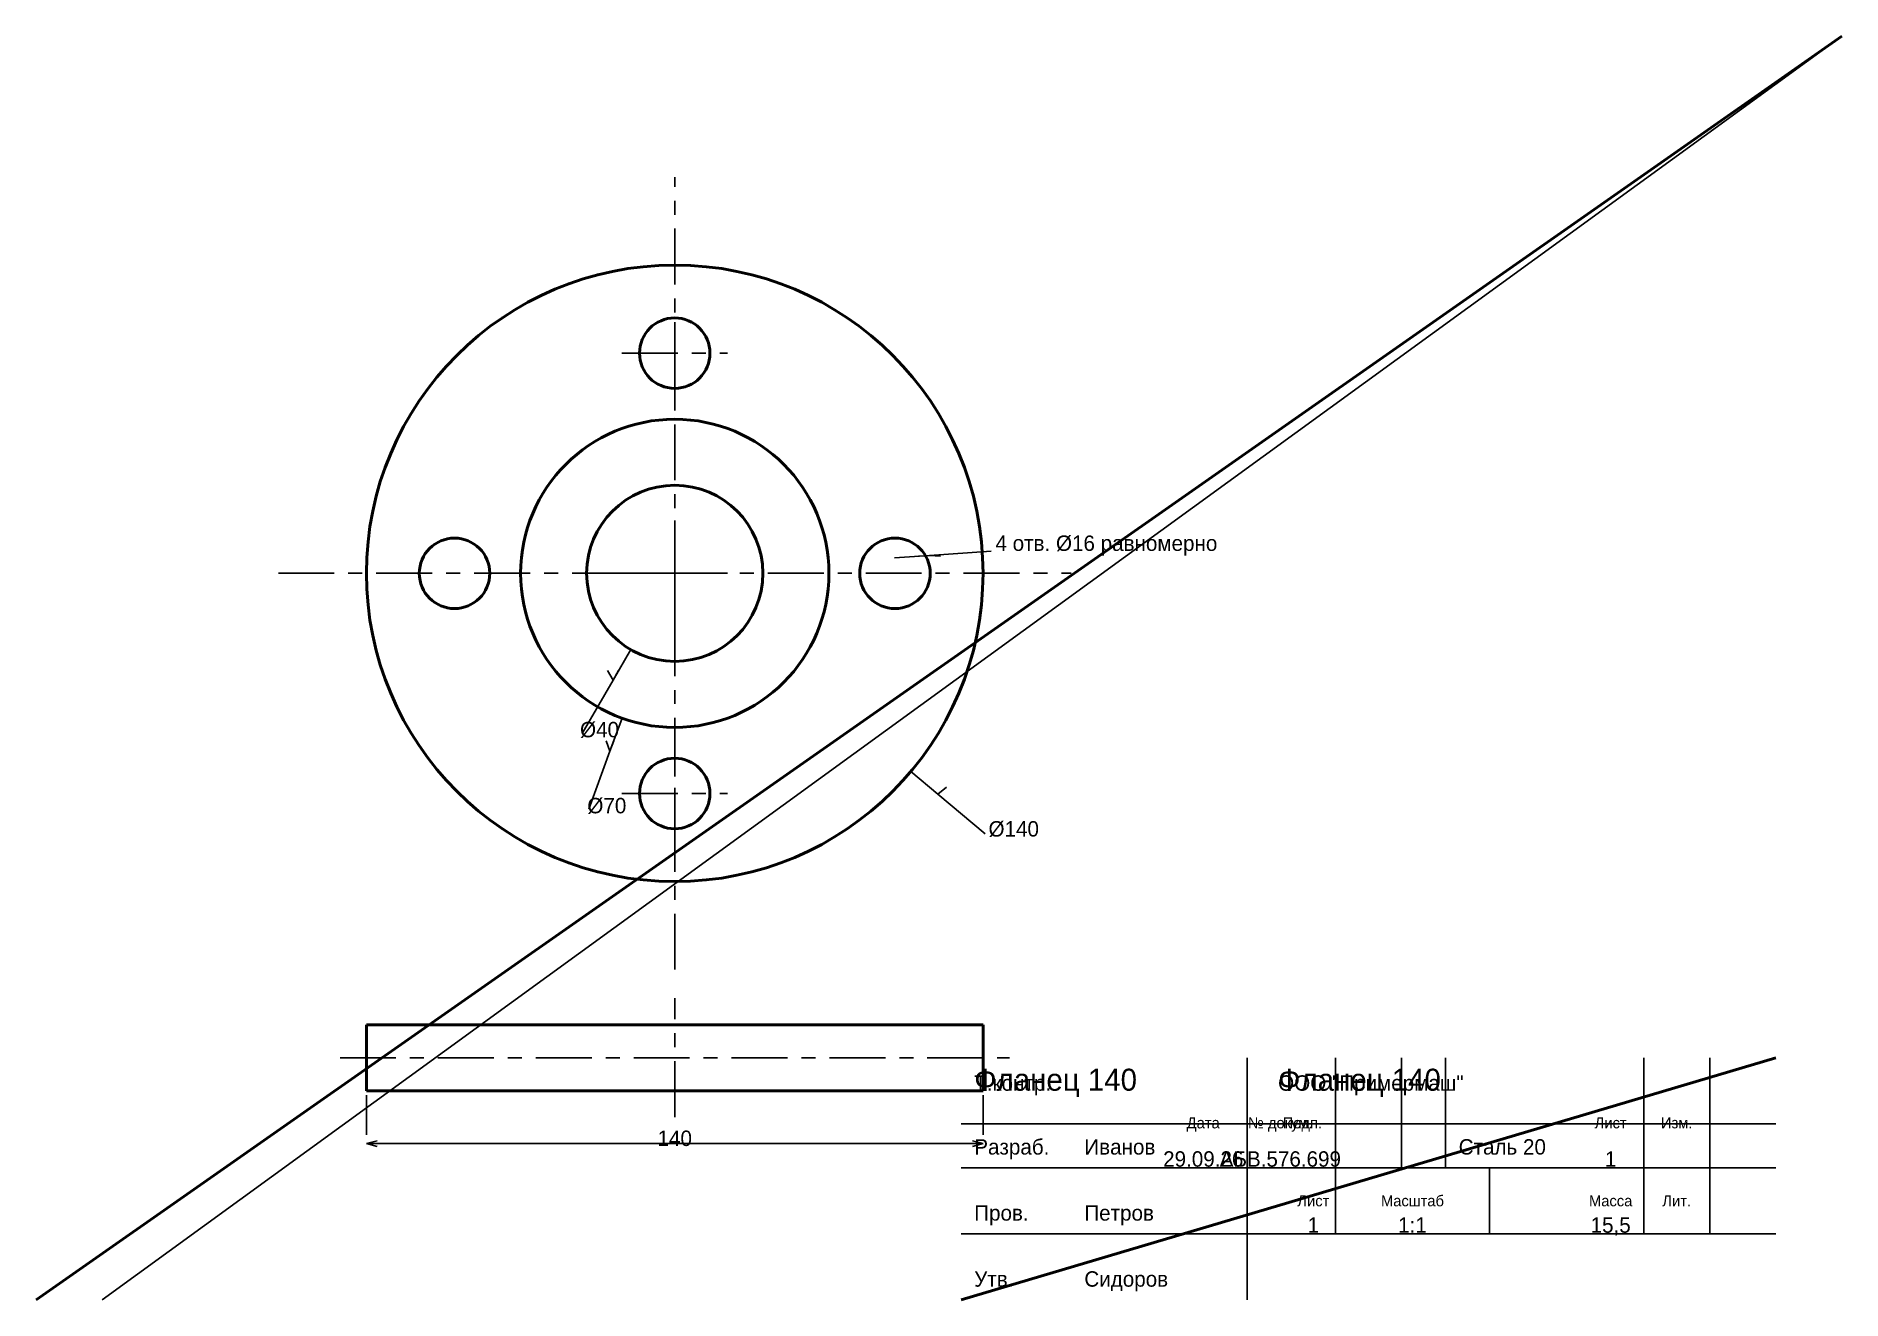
# Model space of a CAD drawing. Header units: millimetres. Extents: x 5 to 415, y 5 to 292.
import ezdxf
from ezdxf.enums import TextEntityAlignment as Align

# ---------------------------------------------------------------- set-up
doc = ezdxf.new("R2010")
doc.units = ezdxf.units.MM
doc.linetypes.add('CENTER', pattern=[22.225, 12.7, -3.175, 3.175, -3.175])
doc.linetypes.add('DASHED', pattern=[9, 6, -3])
for name, color, linetype, lineweight in [('AXIS', 7, 'CENTER', 25), ('DIMS', 7, 'CONTINUOUS', 25), ('MAIN', 7, 'CONTINUOUS', 50), ('TEXT', 7, 'CONTINUOUS', 25), ('THIN', 7, 'CONTINUOUS', 25)]:
    doc.layers.add(name, color=color, linetype=linetype, lineweight=lineweight)

msp = doc.modelspace()

# ---------------------------------------------------------------- linework, layer by layer
at = {"layer": 'AXIS', "linetype": 'CENTER', "lineweight": 25}
for p, q in [((150, 80), (150, 260)), ((150, 208), (150, 232)), ((138, 220), (162, 220)), ((150, 158), (150, 182)), ((150, 158), (150, 182)), ((60, 170), (240, 170)), ((138, 170), (162, 170)), ((138, 170), (162, 170)), ((150, 108), (150, 132)), ((138, 120), (162, 120)), ((150, 46.5), (150, 73.5)), ((74, 60), (226, 60))]:
    msp.add_line(p, q, dxfattribs=at)
at = {"layer": 'DIMS', "linetype": 'CONTINUOUS', "lineweight": 25}
for p, q in [((199.878, 173.488), (207.859, 174.046)), ((207.859, 174.046), (205.365, 173.871)), ((207.859, 174.046), (221.825, 175.022)), ((207.859, 174.046), (210.353, 173.871)), ((140, 152.679), (136, 145.751)), ((136, 145.751), (134.75, 147.916)), ((136, 145.751), (137.25, 147.916)), ((136, 145.751), (129, 133.627)), ((138.029, 137.111), (135.293, 129.593)), ((135.293, 129.593), (134.438, 131.942)), ((135.293, 129.593), (136.148, 131.942)), ((135.293, 129.593), (130.505, 116.438)), ((203.623, 125.005), (209.751, 119.863)), ((209.751, 119.863), (207.836, 121.47)), ((209.751, 119.863), (211.667, 121.47)), ((209.751, 119.863), (220.476, 110.864)), ((80, 51.5), (80, 42.5)), ((220, 51.5), (220, 42.5)), ((80, 40.5), (82.415, 41.147)), ((220, 40.5), (217.585, 41.147)), ((80, 40.5), (220, 40.5)), ((80, 40.5), (82.415, 39.853)), ((220, 40.5), (217.585, 39.853))]:
    msp.add_line(p, q, dxfattribs=at)
at = {"layer": 'MAIN', "linetype": 'CONTINUOUS', "lineweight": 50}
for p, q in [((5, 5), (415, 292)), ((80, 67.5), (220, 67.5)), ((80, 52.5), (80, 67.5)), ((220, 52.5), (220, 67.5)), ((215, 5), (400, 60)), ((80, 52.5), (220, 52.5))]:
    msp.add_line(p, q, dxfattribs=at)
for centre, radius in [((150, 170), 70), ((150, 220), 8), ((150, 170), 35), ((150, 170), 20), ((100, 170), 8), ((200, 170), 8), ((150, 120), 8)]:
    msp.add_circle(centre, radius, dxfattribs=at)
at = {"layer": 'THIN', "linetype": 'CONTINUOUS', "lineweight": 25}
for p, q in [((20, 5), (415, 292)), ((280, 5), (280, 60)), ((300, 35), (300, 60)), ((315, 35), (315, 60)), ((325, 35), (325, 60)), ((370, 35), (370, 60)), ((385, 35), (385, 60)), ((215, 45), (400, 45)), ((215, 35), (400, 35)), ((300, 20), (300, 35)), ((335, 20), (335, 35)), ((370, 20), (370, 35)), ((385, 20), (385, 35)), ((215, 20), (400, 20))]:
    msp.add_line(p, q, dxfattribs=at)
at = {"layer": 'THIN', "linetype": 'DASHED', "lineweight": 25}
for p, q in [((80, 52.5), (90, 52.5)), ((210, 52.5), (220, 52.5))]:
    msp.add_line(p, q, dxfattribs=at)

# ---------------------------------------------------------------- texts
at = {"layer": 'DIMS', "linetype": 'CONTINUOUS', "lineweight": 25}
for s, p in [('4 отв. %%c16 равномерно', (222.822, 175.092)), ('%%c40', (128.5, 132.761)), ('%%c70', (130.163, 115.498)), ('%%c140', (221.242, 110.221))]:
    msp.add_text(s, height=3.5, dxfattribs=at).set_placement(p)
msp.add_text('140', height=3.5, dxfattribs=at).set_placement((150, 41.7), align=Align.MIDDLE_CENTER)
at = {"layer": 'TEXT', "linetype": 'CONTINUOUS', "lineweight": 25}
for s, height, p in [('Фланец 140', 5, (218, 52.5)), ('Фланец 140', 5, (287, 52.5)), ('Т.контр.', 3.5, (218, 52.5)), ('ООО "Примермаш"', 3.5, (287, 52.5)), ('Разраб.', 3.5, (218, 38)), ('Иванов', 3.5, (243, 38)), ('Сталь 20', 3.5, (328, 38)), ('Пров.', 3.5, (218, 23)), ('Петров', 3.5, (243, 23)), ('Утв.', 3.5, (218, 8)), ('Сидоров', 3.5, (243, 8))]:
    msp.add_text(s, height=height, dxfattribs=at).set_placement(p)
for s, height, p in [('Дата', 2.5, (270, 45.2)), ('№ докум.', 2.5, (287.5, 45.2)), ('Подп.', 2.5, (292.5, 45.2)), ('Лист', 2.5, (362.5, 45.2)), ('Изм.', 2.5, (377.5, 45.2)), ('29.09.26', 3.5, (270, 37)), ('АБВ.576.699', 3.5, (287.5, 37)), ('1', 3.5, (362.5, 37)), ('Лист', 2.5, (295, 27.5)), ('Масштаб', 2.5, (317.5, 27.5)), ('Масса', 2.5, (362.5, 27.5)), ('Лит.', 2.5, (377.5, 27.5)), ('1', 3.5, (295, 22)), ('1:1', 3.5, (317.5, 22)), ('15,5', 3.5, (362.5, 22))]:
    msp.add_text(s, height=height, dxfattribs=at).set_placement(p, align=Align.MIDDLE_CENTER)

doc.saveas('drawing.dxf')
